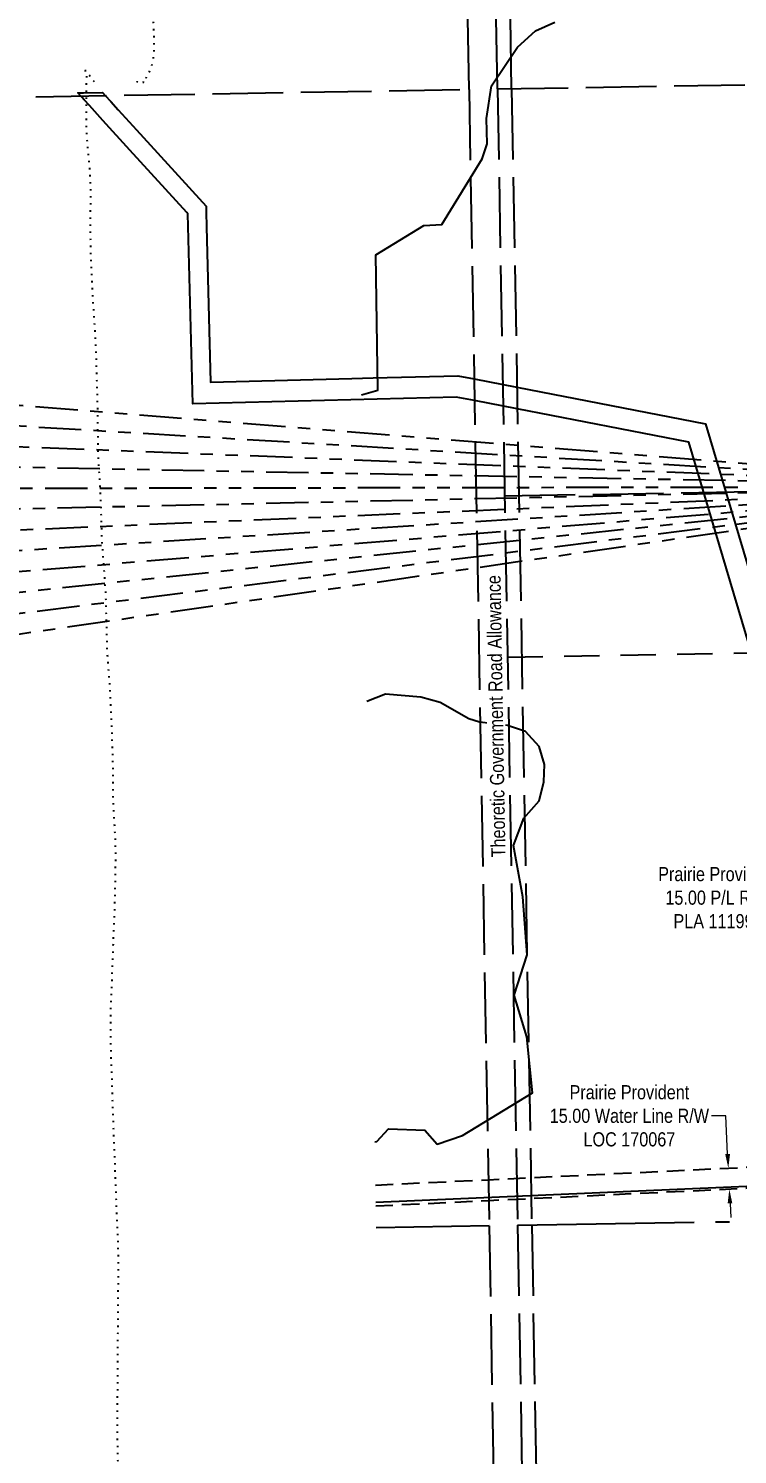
# Model space of a CAD drawing. Extents: x 570482 to 581403, y 6264409 to 6273171.
# Drawn here: x 574429 to 574931, y 6270443 to 6271452 of the extents above; entities that cross this region are included whole.
import ezdxf

# ---------------------------------------------------------------- set-up
doc = ezdxf.new("R2010")
doc.units = 0
doc.header["$LTSCALE"] = 5
doc.header["$PDMODE"] = 34
doc.header["$PDSIZE"] = 0.03
for name, pattern in [('foc-ACCESSROAD', [3.75, 2.5, -1.25]), ('foc-DOT', [1, 0.2, -0.8]), ('foc-DRILLPATH', [14.75, 6, -1.75, 1.75, -1.75, 1.75, -1.75]), ('foc-LSD', [8, 5, -3]), ('foc-QUARTERLINE', [33, 25, -3, 2, -3]), ('foc-UNSURVEYED', [12.5, 10, -2.5])]:
    doc.linetypes.add(name, pattern=pattern)
doc.layers.get('Defpoints').update_dxf_attribs({"color": 9})
for name, color, linetype in [('ABADATA-DRILL', 8, 'foc-DOT'), ('F-AR', 190, 'foc-ACCESSROAD'), ('F-RW', 190, 'Continuous'), ('L-QSEC', 8, 'foc-QUARTERLINE'), ('L-ROAD-T', 7, 'Continuous'), ('L-SECTION-LSD', 7, 'foc-LSD'), ('L-USEC', 7, 'foc-UNSURVEYED'), ('P-PDRILLPATH', 12, 'foc-DRILLPATH'), ('WETLAND', 143, 'Continuous')]:
    doc.layers.add(name, color=color, linetype=linetype)
doc.layers.add('F-RW-T', color=190, linetype='Continuous', lineweight=9)
doc.styles.add('80CG', font='ARIALN.TTF', dxfattribs={"height": 10})
doc.styles.add('80L', font='ARIALN.TTF', dxfattribs={"height": 10})
doc.dimstyles.new('Compass 5 000', dxfattribs={"dimscale": 5, "dimtxt": 9, "dimasz": 2, "dimexe": 0.2, "dimexo": 0.0625, "dimgap": 0.5, "dimtad": 0, "dimtih": 1, "dimtoh": 1, "dimzin": 0, "dimdsep": 46, "dimtxsty": '80CG', "dimcen": 0.1, "dimse1": 1, "dimse2": 1, "dimclrd": 256, "dimclrt": 256, "dimaunit": 1, "dimadec": 4, "dimazin": 0, "dimtfac": 0.06, "dimtofl": 0, "dimtmove": 0, "dimatfit": 1, "dimfxl": 0.2, "dimtolj": 1, "dimtzin": 0, "dimlwd": -1, "dimarcsym": 0})

# ---------------------------------------------------------------- blocks, each defined once
blk = doc.blocks.new('*D72')
at = {"layer": 'Defpoints', "color": 0, "transparency": 16777216}
for p in [(574924.1, 6270645.3), (574847.7, 6270641.6), (574848.4, 6270626.7)]:
    blk.add_point(p, dxfattribs=at)
at = {"layer": 'F-RW-T', "transparency": 16777216}
for p, q in [((574922.3, 6270682.3), (574912.3, 6270682.3)), ((574923.6, 6270655.3), (574922.3, 6270682.3)), ((574925.3, 6270620.4), (574925.8, 6270610.4))]:
    blk.add_line(p, q, dxfattribs=at)
for points in [[(574925.3, 6270655.4), (574921.9, 6270655.2), (574924.1, 6270645.3)], [(574926.9, 6270620.5), (574923.6, 6270620.3), (574924.8, 6270630.4)]]:
    blk.add_solid(points, dxfattribs=at)
at = {"layer": 'F-RW-T', "transparency": 16777216, "insert": (574854.1, 6270682.3), "char_height": 10, "attachment_point": 5, "style": '80CG'}
blk.add_mtext('\\A1;Prairie Provident\\P15.00 Water Line R/W\\PLOC 170067', dxfattribs=at)
blk = doc.blocks.new('*D73')
at = {"layer": 'Defpoints', "color": 0, "transparency": 16777216}
for p in [(575001.7, 6270856.7), (574987.4, 6270852.5), (574990.4, 6270842.4)]:
    blk.add_point(p, dxfattribs=at)
at = {"layer": 'F-RW-T', "transparency": 16777216}
for p, q in [((575014.3, 6270849.5), (575023.9, 6270852.4)), ((574971.2, 6270836.7), (574961.2, 6270836.7)), ((574980.8, 6270839.5), (574971.2, 6270836.7))]:
    blk.add_line(p, q, dxfattribs=at)
for points in [[(575013.9, 6270851.1), (575014.8, 6270847.9), (575004.7, 6270846.7)], [(574980.3, 6270841.1), (574981.2, 6270837.9), (574990.4, 6270842.4)]]:
    blk.add_solid(points, dxfattribs=at)
at = {"layer": 'F-RW-T', "transparency": 16777216, "insert": (574916.8, 6270836.7), "char_height": 10, "attachment_point": 5, "style": '80CG'}
blk.add_mtext('\\A1;Prairie Provident\\P15.00 P/L R/W\\PPLA 111990', dxfattribs=at)

msp = doc.modelspace()

# ---------------------------------------------------------------- linework, layer by layer
at = {"layer": 'ABADATA-DRILL', "flags": 128}
for points in [[(574505.78, 6271414.664), (574505.78, 6271414.664), (574505.78, 6271414.664), (574505.682, 6271414.512), (574505.869, 6271414.126), (574506.313, 6271413.893), (574506.881, 6271414.033), (574507.579, 6271414.156), (574508.319, 6271414.159), (574509.04, 6271414.082), (574509.767, 6271414.284), (574510.095, 6271414.41), (574510.165, 6271414.391), (574510.117, 6271414.261), (574510.132, 6271414.001), (574510.216, 6271413.752), (574510.33, 6271413.564), (574510.472, 6271413.417), (574510.563, 6271413.368), (574510.722, 6271413.441), (574510.936, 6271413.785), (574511.204, 6271414.46), (574511.607, 6271415.417), (574512.146, 6271416.607), (574512.851, 6271418.039), (574513.665, 6271419.534), (574514.644, 6271421.312), (574515.51, 6271423.227), (574516.28, 6271425.511), (574516.944, 6271428.123), (574517.532, 6271431.074), (574517.943, 6271434.382), (574518.069, 6271438.035), (574518.01, 6271441.934), (574517.914, 6271446.243), (574517.789, 6271451.012), (574517.599, 6271456.099), (574517.344, 6271461.496), (574517.102, 6271467.242), (574516.864, 6271473.349), (574516.641, 6271479.746), (574516.401, 6271486.573), (574516.126, 6271493.649), (574515.775, 6271501.034), (574515.505, 6271504.968)], [(574475.803, 6271414.246), (574475.009, 6271415.052), (574474.157, 6271415.697), (574473.28, 6271416.651), (574472.855, 6271417.534), (574472.395, 6271418.616), (574471.671, 6271419.964), (574471.517, 6271420.201), (574470.636, 6271421.416), (574469.865, 6271421.992), (574469.195, 6271422.03), (574469.006, 6271421.927), (574468.891, 6271421.665), (574468.954, 6271421.496), (574469.289, 6271421.222), (574469.411, 6271421.124), (574469.523, 6271421.016), (574469.656, 6271420.838), (574469.771, 6271420.54), (574469.85, 6271420.051), (574469.933, 6271419.263), (574469.978, 6271418.454), (574470.006, 6271417.414), (574469.986, 6271416.263), (574469.969, 6271415.013), (574469.959, 6271413.312), (574469.949, 6271411.052), (574469.899, 6271408.221), (574469.858, 6271404.849), (574469.903, 6271401.16), (574469.944, 6271397.13), (574469.883, 6271392.708), (574469.79, 6271387.765), (574469.852, 6271382.526), (574470.108, 6271377.119), (574470.516, 6271371.546), (574471.037, 6271365.864), (574471.571, 6271359.983), (574472.101, 6271353.751), (574472.557, 6271347.198), (574472.814, 6271339.981), (574472.858, 6271332.401), (574472.791, 6271324.308), (574472.709, 6271315.936), (574472.718, 6271307.475), (574472.866, 6271299.116), (574473.054, 6271290.718), (574473.321, 6271282.421), (574473.734, 6271273.787), (574474.18, 6271265.484), (574474.73, 6271256.452), (574475.36, 6271247.362), (574475.917, 6271237.93), (574476.376, 6271228.357), (574476.806, 6271218.763), (574477.115, 6271209.767), (574477.241, 6271204.298), (574477.714, 6271188.304), (574477.804, 6271186.056), (574477.954, 6271166.815), (574478.316, 6271147.438), (574479.553, 6271128.367), (574480.314, 6271109.038), (574480.824, 6271089.824), (574482.274, 6271070.576), (574483.581, 6271051.536), (574484.017, 6271032.471), (574484.559, 6271013.158), (574485.08, 6271003.435), (574485.911, 6270993.789), (574486.649, 6270984.3), (574486.992, 6270974.505), (574487.39, 6270965), (574487.861, 6270955.317), (574488.16, 6270945.751), (574488.53, 6270936.086), (574488.712, 6270926.388), (574488.686, 6270916.526), (574488.816, 6270906.906), (574489.268, 6270897.163), (574489.83, 6270887.411), (574490.312, 6270877.698), (574490.543, 6270868.011), (574490.474, 6270858.338), (574490.324, 6270848.724), (574490.113, 6270839.149), (574489.871, 6270829.643), (574489.552, 6270819.956), (574489.121, 6270810.357), (574488.739, 6270800.858), (574488.358, 6270791.28), (574488.026, 6270781.743), (574487.746, 6270772.117), (574487.296, 6270762.477), (574487.024, 6270753.531), (574487.054, 6270743.94), (574487.125, 6270734.23), (574487.344, 6270724.712), (574487.706, 6270714.927), (574488.007, 6270705.271), (574488.298, 6270695.574), (574488.6, 6270685.878), (574488.937, 6270676.393), (574489.348, 6270666.698), (574489.729, 6270657.024), (574490.067, 6270647.528), (574490.386, 6270637.972), (574490.757, 6270628.277), (574491.136, 6270618.722), (574491.545, 6270609.188), (574491.953, 6270599.654), (574492.273, 6270590.048), (574492.495, 6270580.32), (574492.515, 6270570.689), (574492.367, 6270560.955), (574492.255, 6270551.412), (574492.217, 6270541.67), (574492.165, 6270532.137), (574492.104, 6270522.625), (574492.053, 6270513.012), (574492.036, 6270503.23), (574492.006, 6270493.608), (574491.886, 6270484.005), (574491.775, 6270474.391), (574491.764, 6270464.839), (574491.846, 6270455.099), (574491.998, 6270445.391), (574492.207, 6270435.793), (574492.477, 6270426.186), (574492.699, 6270416.469), (574492.94, 6270406.741), (574493.23, 6270397.145), (574493.521, 6270387.459), (574493.739, 6270377.961), (574493.89, 6270368.272), (574494.052, 6270358.553), (574494.22, 6270349.025), (574494.348, 6270339.496), (574494.427, 6270329.965), (574494.475, 6270320.455), (574494.486, 6270310.734), (574494.508, 6270301.002), (574494.529, 6270291.321), (574494.537, 6270281.83), (574494.566, 6270272.259), (574494.647, 6270262.569), (574494.747, 6270252.969), (574494.845, 6270243.459), (574494.964, 6270233.85), (574495.134, 6270224.242), (574495.285, 6270214.543), (574495.467, 6270204.844), (574495.688, 6270195.147), (574496.009, 6270185.441), (574496.42, 6270175.767), (574496.492, 6270173.988), (574497.079, 6270159.996)]]:
    msp.add_lwpolyline(points, dxfattribs=at)
at = {"layer": 'F-AR', "flags": 128}
msp.add_lwpolyline([(574674.52, 6270633.306), (574754.311, 6270637.147), (574784.452, 6270638.598), (575032.125, 6270650.52), (575057.105, 6270632.42), (575087.778, 6270610.189), (575106.224, 6270596.831), (575117.64, 6270588.56), (575109.995, 6270578.052), (575066.142, 6270609.818), (575058.049, 6270615.69), (575030.784, 6270635.444), (574784.716, 6270623.651), (574754.575, 6270622.206), (574674.784, 6270618.38)], dxfattribs=at)
at = {"layer": 'F-RW'}
msp.add_lwpolyline([(575051.623, 6270636.393), (574896.173, 6271159.068), (574774.837, 6271182.662), (574744.566, 6271188.548), (574731.516, 6271191.085), (574545.241, 6271186.321), (574541.831, 6271320.848), (574541.087, 6271321.665), (574500.795, 6271365.919), (574481.696, 6271386.897), (574472.123, 6271397.412), (574468.512, 6271401.378), (574466.802, 6271403.265), (574466.055, 6271404.084), (574464.047, 6271406.311), (574467.98, 6271406.378), (574481.381, 6271406.603), (574483.396, 6271404.378), (574487.215, 6271400.188), (574492.547, 6271394.328), (574505.412, 6271380.192), (574510.354, 6271374.761), (574554.66, 6271326.075), (574554.767, 6271321.876), (574555.03, 6271311.611), (574557.851, 6271201.647), (574657.818, 6271204.204), (574672.813, 6271204.588), (574732.771, 6271206.121), (574744.295, 6271203.88), (574774.566, 6271197.994), (574907.963, 6271172.055), (575062.617, 6270652.061)], dxfattribs=at)
at = {"layer": 'L-QSEC'}
for p, q in [((574774.996, 6270604.844), (575581.704, 6270618.676)), ((574754.888, 6270604.499), (574675.053, 6270603.147))]:
    msp.add_line(p, q, dxfattribs=at)
at = {"layer": 'L-SECTION-LSD'}
msp.add_line((574767.89, 6271006.972), (576381.154, 6271034.624), dxfattribs=at)
at = {"layer": 'L-USEC'}
for p, q in [((574740.675, 6271408.752), (574726.469, 6272213.014)), ((574760.783, 6271409.107), (574746.577, 6272213.369)), ((574770.832, 6271409.269), (574756.626, 6272213.53)), ((574760.783, 6271409.096), (575567.334, 6271422.916)), ((573934.394, 6271395.155), (574740.675, 6271408.752)), ((574740.675, 6271408.752), (574754.888, 6270604.499)), ((574760.783, 6271409.107), (574774.996, 6270604.854)), ((574770.832, 6271409.269), (574785.046, 6270605.016)), ((574765.717, 6271121.139), (575572.268, 6271134.959)), ((574754.888, 6270604.499), (574769.101, 6269800.247)), ((574774.996, 6270604.854), (574789.21, 6269800.593)), ((574785.046, 6270605.016), (574799.081, 6269810.814))]:
    msp.add_line(p, q, dxfattribs=at)
at = {"layer": 'P-PDRILLPATH'}
for p, q in [((573184.923, 6271244.447), (575143.251, 6271127.732)), ((573185.614, 6271204.47), (575143.251, 6271127.732)), ((575143.251, 6271127.732), (573186.305, 6271164.493)), ((573186.996, 6271124.516), (575143.251, 6271127.732)), ((575143.251, 6271127.732), (573187.687, 6271084.539)), ((573188.378, 6271044.562), (575143.251, 6271127.732)), ((575143.251, 6271127.732), (573189.069, 6271004.585)), ((573189.76, 6270964.608), (575143.251, 6271127.732)), ((575143.251, 6271127.732), (573190.451, 6270924.631)), ((573191.142, 6270884.654), (575143.251, 6271127.732)), ((575143.251, 6271127.732), (573191.833, 6270844.677))]:
    msp.add_line(p, q, dxfattribs=at)
at = {"layer": 'P-PDRILLPATH', "flags": 128}
msp.add_lwpolyline([(573184.233, 6271284.325), (575143.417, 6271127.61)], dxfattribs=at)
at = {"layer": 'WETLAND', "flags": 128}
for points in [[(574664.637, 6271192.682), (574676.164, 6271195.85), (574674.708, 6271291.663), (574708.811, 6271312.553), (574721.422, 6271313.107), (574750.036, 6271359.671), (574753.486, 6271370.362), (574753.141, 6271388.296), (574756.592, 6271411.403), (574774.881, 6271438.648), (574787.649, 6271450.374), (574801.455, 6271456.432)], [(574673.98, 6270663.866), (574675.439, 6270664.147), (574683.759, 6270673.218), (574709.474, 6270672.084), (574718.172, 6270662.257), (574735.945, 6270668.305), (574785.453, 6270698.64), (574781.585, 6270738.266), (574772.68, 6270767.806), (574781.76, 6270796.243), (574778.733, 6270837.386), (574772.074, 6270873.689), (574779.39, 6270893.051), (574790.298, 6270905.289), (574793.626, 6270918.834), (574794.102, 6270930.953), (574790.298, 6270943.785), (574780.55, 6270954.24), (574767.959, 6270958.485), (574756.312, 6270960.068), (574748.113, 6270960.906), (574740.516, 6270963.311), (574720.209, 6270974.812), (574706.581, 6270978.728), (574681.613, 6270980.764), (574668.471, 6270975.69)], [(575073.744, 6270638.152), (574674.738, 6270621.004)]]:
    msp.add_lwpolyline(points, dxfattribs=at)

# ---------------------------------------------------------------- dimensions: what is measured, and where the dimension line sits
at = {"layer": 'F-RW-T'}
dim = msp.add_aligned_dim(p1=(575001.744, 6270856.737), p2=(574987.362, 6270852.459), distance=10.512, text='Prairie Provident\\P15.00 P/L R/W\\PPLA 111990', dimstyle='Compass 5 000', dxfattribs=at)
dim.commit()
dim.dimension.update_dxf_attribs({"geometry": '*D73', "text_midpoint": (574916.823, 6270836.682)})
dim = msp.add_linear_dim(base=(574924.075, 6270645.319), p1=(574848.383, 6270626.702), p2=(574847.664, 6270641.641), angle=92.756001, text='Prairie Provident\\P15.00 Water Line R/W\\PLOC 170067', dimstyle='Compass 5 000', dxfattribs=at)
dim.commit()
dim.dimension.update_dxf_attribs({"geometry": '*D72', "text_midpoint": (574854.107, 6270682.334), "dimtype": 161})

# ---------------------------------------------------------------- next in the draw order: texts
at = {"layer": 'L-ROAD-T', "insert": (574754.722, 6270965.054), "char_height": 9.99576, "width": 199.4628, "attachment_point": 2, "rotation": 91.012465, "style": '80L', "bg_fill": 3, "box_fill_scale": 1.15, "bg_fill_color": 256, "bg_fill_true_color": 256, "bg_fill_transparency": 0}
msp.add_mtext('Theoretic Government Road Allowance', dxfattribs=at)

doc.saveas('drawing.dxf')
